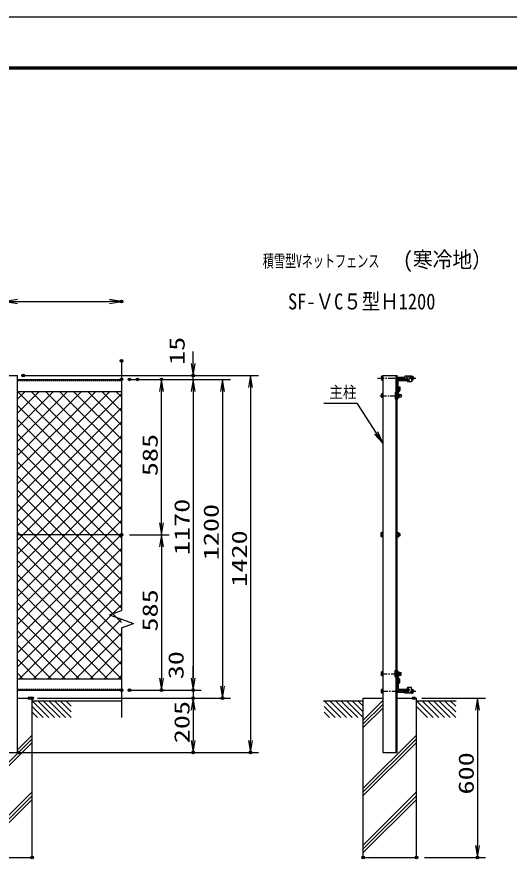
# Model space of a CAD drawing. Units: millimetres, scale not verified. Extents: x -4455 to 4455, y -3150 to 3150.
# Drawn here: x -1453 to 400, y -32 to 3150 of the extents above; entities that cross this region are included whole.
import ezdxf
from ezdxf.enums import TextEntityAlignment as Align

# ---------------------------------------------------------------- set-up
doc = ezdxf.new("R2010")
doc.units = ezdxf.units.MM
doc.header["$LTSCALE"] = 20
doc.header["$PDMODE"] = 32
doc.header["$PDSIZE"] = 10
doc.linetypes.add('USER2', pattern=[2, 1.25, -0.25, 0.25, -0.25])
doc.linetypes.add('USER3', pattern=[0.375, 0.25, -0.125])
for name, color, linetype, lineweight in [('0-0_1', 7, 'Continuous', 25), ('0-1_2', 7, 'Continuous', 25), ('0-2_0', 4, 'Continuous', 25), ('0-4_EXTCNT-LMEC0', 2, 'Continuous', 25), ('0-6_WAKU', 7, 'Continuous', 25)]:
    doc.layers.add(name, color=color, linetype=linetype, lineweight=lineweight)
doc.layers.add('0-3_10', color=4, linetype='Continuous')
doc.layers.add('0-5_DEFPOINTS', color=7, linetype='Continuous')
doc.styles.add('ＭＳ ゴシック', font='')
doc.styles.get('ＭＳ ゴシック').set_extended_font_data('MS Gothic')

# ---------------------------------------------------------------- blocks, each defined once
blk = doc.blocks.new('DARROWS')
at = {"layer": '0-2_0', "color": 2}
blk.add_line((0, 0), (-19.982, 0), dxfattribs=at)
blk.add_lwpolyline([(-20, -3.333), (0, 0), (-20, 3.333)], dxfattribs=at)
blk = doc.blocks.new('X36')
at = {"layer": '0-2_0'}
for p, q in [((63878.6, 93577.1), (70834.9, 100533.4)), ((63878.6, 94637.7), (69774.3, 100533.4)), ((63878.6, 95698.4), (68713.6, 100533.4)), ((63878.6, 96759), (67652.9, 100533.4)), ((63878.6, 97819.7), (66592.3, 100533.4)), ((63878.6, 98880.4), (65531.6, 100533.4)), ((63878.6, 99941), (64470.9, 100533.4)), ((71718.6, 92683.7), (63878.6, 100523.8)), ((63878.6, 92516.4), (71718.6, 100356.4)), ((71718.6, 93744.4), (64929.6, 100533.4)), ((71718.6, 94805.1), (65990.3, 100533.4)), ((71718.6, 95865.7), (67050.9, 100533.4)), ((71718.6, 96926.4), (68111.6, 100533.4)), ((71718.6, 97987), (69172.2, 100533.4)), ((71718.6, 99047.7), (70232.9, 100533.4)), ((71718.6, 100108.4), (71293.6, 100533.4)), ((71718.6, 91623.1), (63878.6, 99463.1)), ((63878.6, 91455.7), (71718.6, 99295.8)), ((71718.6, 90562.4), (63878.6, 98402.4)), ((63878.6, 90395.1), (71718.6, 98235.1)), ((71718.6, 89501.8), (63878.6, 97341.8)), ((63878.6, 89334.4), (71718.6, 97174.4)), ((71718.6, 88441.1), (63878.6, 96281.1)), ((63878.6, 88273.8), (71718.6, 96113.8)), ((71718.6, 87380.4), (63878.6, 95220.5)), ((63878.6, 87213.1), (71718.6, 95053.1)), ((71718.6, 86319.8), (63878.6, 94159.8)), ((63878.6, 86152.4), (71718.6, 93992.5)), ((71718.6, 85259.1), (63878.6, 93099.1)), ((63878.6, 85091.8), (71718.6, 92931.8)), ((71718.6, 84198.5), (63878.6, 92038.5)), ((63878.6, 84031.1), (71718.6, 91871.1)), ((71718.6, 83137.8), (63878.6, 90977.8)), ((63878.6, 82970.5), (71718.6, 90810.5)), ((71718.6, 82077.1), (63878.6, 89917.2)), ((63878.6, 81909.8), (71718.6, 89749.8)), ((71718.6, 81016.5), (63878.6, 88856.5)), ((63878.6, 80849.1), (71718.6, 88689.2)), ((71718.6, 79955.8), (63878.6, 87795.8)), ((63878.6, 79788.5), (71718.6, 87628.5)), ((71718.6, 78895.2), (63878.6, 86735.2)), ((64044.2, 78893.4), (71718.6, 86567.8)), ((70659.7, 78893.4), (63878.6, 85674.5)), ((65104.8, 78893.4), (71718.6, 85507.2)), ((69599, 78893.4), (63878.6, 84613.8)), ((66165.5, 78893.4), (71718.6, 84446.5)), ((68538.4, 78893.4), (63878.6, 83553.2)), ((67226.1, 78893.4), (71718.6, 83385.9)), ((67477.7, 78893.4), (63878.6, 82492.5)), ((68286.8, 78893.4), (71718.6, 82325.2)), ((66417, 78893.4), (63878.6, 81431.9)), ((69347.5, 78893.4), (71718.6, 81264.5)), ((65356.4, 78893.4), (63878.6, 80371.2)), ((70408.1, 78893.4), (71718.6, 80203.9)), ((64295.7, 78893.4), (63878.6, 79310.5)), ((71468.8, 78893.4), (71718.6, 79143.2))]:
    blk.add_line(p, q, dxfattribs=at)

msp = doc.modelspace()

# ---------------------------------------------------------------- linework, layer by layer
at = {"layer": '0-0_1', "color": 4}
for p, q in [((-1059.63, 1855.15), (-1059.63, 1770.51)), ((-1059.63, 1770.51), (-1059.63, 915.45)), ((-13.95, 1727.49), (-7.35, 1727.49)), ((-13.95, 1719.81), (-7.35, 1719.81)), ((-1104.63, 899.07), (-1059.63, 915.45)), ((-1104.63, 899.07), (-1014.63, 866.32)), ((-1059.63, 849.94), (-1014.63, 866.32)), ((-1059.63, 849.94), (-1059.63, 626.47)), ((-13.95, 680.49), (-7.35, 680.49)), ((-13.95, 672.81), (-7.35, 672.81)), ((-1059.63, 626.47), (-1059.63, 512.28)), ((-1396.43, 575.15), (-1333.56, 512.28)), ((-1375.22, 575.15), (-1312.35, 512.28)), ((-1354.01, 575.15), (-1291.14, 512.28)), ((-1332.8, 575.15), (-1269.92, 512.28)), ((-1311.58, 575.15), (-1248.71, 512.28)), ((-1290.37, 575.15), (-1248.71, 533.5)), ((-1269.15, 575.15), (-1248.71, 554.71)), ((-296.95, 575.15), (-234.08, 512.28)), ((-275.74, 575.15), (-212.87, 512.28)), ((-254.53, 575.15), (-191.66, 512.28)), ((-233.31, 575.15), (-170.44, 512.28)), ((-212.1, 575.15), (-149.23, 512.28)), ((-190.89, 575.15), (-149.23, 533.5)), ((-169.67, 575.15), (-149.23, 554.71)), ((-76.23, 575.66), (-149.23, 502.66)), ((50.77, 575.15), (113.64, 512.28)), ((71.98, 575.15), (134.85, 512.28)), ((93.19, 575.15), (156.06, 512.28)), ((114.4, 575.15), (177.28, 512.28)), ((135.62, 575.15), (198.49, 512.28)), ((156.83, 575.15), (198.49, 533.5)), ((178.05, 575.15), (198.49, 554.71)), ((-1396.43, 553.94), (-1354.78, 512.28)), ((-296.95, 553.94), (-255.3, 512.28)), ((-76.23, 561.52), (-149.23, 488.51)), ((-76.23, 547.37), (-149.23, 474.37)), ((50.77, 553.94), (92.42, 512.28)), ((-1396.43, 532.73), (-1375.99, 512.28)), ((-296.95, 532.73), (-276.51, 512.28)), ((-1451.63, 390.96), (-1396.43, 446.15)), ((-149.23, 246.15), (50.77, 446.15)), ((-1596.43, 232.01), (-1396.43, 432.01)), ((-1596.43, 217.87), (-1396.43, 417.87)), ((-149.23, 232.01), (50.77, 432.01)), ((-149.23, 217.87), (50.77, 417.87)), ((-1596.43, 31.79), (-1396.43, 231.79)), ((-149.23, 31.79), (50.77, 231.79)), ((-1596.43, 17.65), (-1396.43, 217.65)), ((-1596.43, 3.51), (-1396.43, 203.51)), ((-149.23, 17.65), (50.77, 217.65)), ((-149.23, 3.51), (50.77, 203.51))]:
    msp.add_line(p, q, dxfattribs=at)
at = {"layer": '0-0_1'}
for p, q in [((-1451.63, 380.15), (-1451.63, 1800.15)), ((-1451.63, 1785.15), (-1059.63, 1785.15)), ((-76.23, 1800.15), (-76.23, 380.15)), ((-25.73, 380.15), (-25.73, 1800.15)), ((-22.23, 380.15), (-22.23, 1800.15)), ((-15.24, 1757.15), (-12.04, 1757.15)), ((-15.24, 1757.15), (-15.23, 1746.15)), ((-12.04, 1757.15), (-12.03, 1745.18)), ((-1451.63, 1740.15), (-1059.63, 1740.15)), ((-29.03, 1735.65), (-29.03, 1711.65)), ((-29.03, 1735.65), (-25.73, 1735.65)), ((-15.23, 1746.15), (-22.23, 1735.65)), ((-22.23, 1735.65), (-22.23, 1711.65)), ((-12.03, 1745.18), (-19.03, 1734.68)), ((-19.03, 1734.68), (-19.03, 1711.65)), ((-13.95, 1728.45), (-7.35, 1728.45)), ((-13.95, 1718.85), (-7.35, 1718.85)), ((-7.35, 1728.45), (-7.35, 1718.85)), ((-29.03, 1711.65), (-25.73, 1711.65)), ((-22.23, 1711.65), (-19.03, 1711.65)), ((-1059.63, 1200.15), (-1451.63, 1200.15)), ((-29.03, 664.65), (-29.03, 688.65)), ((-29.03, 688.65), (-25.73, 688.65)), ((-22.23, 664.65), (-22.23, 688.65)), ((-22.23, 688.65), (-19.03, 688.65)), ((-19.03, 665.62), (-19.03, 688.65)), ((-13.95, 681.45), (-7.35, 681.45)), ((-13.95, 671.85), (-7.35, 671.85)), ((-7.35, 671.85), (-7.35, 681.45)), ((-1451.63, 658.15), (-1059.63, 658.15)), ((-29.03, 664.65), (-25.73, 664.65)), ((-15.23, 654.15), (-22.23, 664.65)), ((-12.03, 655.12), (-19.03, 665.62)), ((-15.24, 643.16), (-15.23, 654.15)), ((-15.24, 643.16), (-12.04, 643.16)), ((-12.04, 643.15), (-12.03, 655.12)), ((-1451.63, 615.15), (-1059.63, 615.15)), ((-1451.63, 585.15), (-1396.43, 585.15)), ((-1396.43, -14.85), (-1396.43, 585.15)), ((-1396.43, 575.15), (-1059.63, 575.15)), ((-1396.43, 575.15), (-1246.43, 575.15)), ((-299.23, 575.15), (-149.23, 575.15)), ((-149.23, 585.15), (-76.23, 585.15)), ((-149.23, -14.85), (-149.23, 585.15)), ((-22.23, 585.15), (50.77, 585.15)), ((50.77, -14.85), (50.77, 585.15)), ((50.77, 575.15), (200.77, 575.15)), ((-1540.63, 380.15), (-1451.63, 380.15)), ((-76.23, 380.15), (-22.23, 380.15)), ((-1596.43, -14.85), (-1396.43, -14.85)), ((-149.23, -14.85), (50.77, -14.85))]:
    msp.add_line(p, q, dxfattribs=at)
at = {"layer": '0-0_1', "color": 4, "linetype": 'USER2'}
for p, q in [((-96.23, 1789.65), (48.52, 1789.65)), ((-87.56, 1723.65), (-4.5, 1723.65)), ((-83.91, 676.65), (-4.5, 676.65)), ((-82.23, 610.65), (48.52, 610.65))]:
    msp.add_line(p, q, dxfattribs=at)
at = {"layer": '0-0_1', "linetype": 'USER3'}
for p, q in [((-1451.63, 1781.15), (-1059.63, 1781.15)), ((-1451.63, 619.15), (-1059.63, 619.15))]:
    msp.add_line(p, q, dxfattribs=at)
at = {"layer": '0-0_1'}
for centre, start, end in [((34.3, 1789.53), 294.0287, 66.50071), ((34.3, 610.77), 293.49929, 65.9713)]:
    msp.add_arc(centre, 6.88, start, end, dxfattribs=at)
at = {"layer": '0-1_2'}
for p, q in [((-81.32, 1795.95), (-80.76, 1796.93)), ((-81.32, 1795.95), (-81.32, 1783.37)), ((-81.32, 1783.37), (-80.76, 1782.4)), ((-76.24, 1796.93), (-80.76, 1796.93)), ((-76.24, 1793.3), (-80.76, 1793.3)), ((-76.24, 1786.03), (-80.76, 1786.03)), ((-76.24, 1782.4), (-80.76, 1782.4)), ((-76.24, 1796.93), (-76.24, 1782.4)), ((-22.24, 1793.31), (6.98, 1793.31)), ((-22.24, 1786.08), (6.98, 1786.08)), ((31.98, 1796.89), (31.98, 1782.42)), ((31.98, 1796.89), (36.48, 1796.89)), ((31.98, 1793.27), (31.98, 1786.03)), ((31.98, 1793.27), (36.53, 1793.27)), ((31.98, 1786.03), (36.48, 1786.03)), ((31.98, 1782.42), (36.48, 1782.42)), ((37.04, 1795.92), (36.49, 1796.89)), ((37.04, 1783.39), (36.49, 1782.42)), ((37.04, 1795.92), (37.04, 1783.39)), ((-81.32, 1729.95), (-80.76, 1730.93)), ((-81.32, 1729.95), (-81.32, 1717.37)), ((-76.24, 1730.93), (-80.76, 1730.93)), ((-76.24, 1727.3), (-80.76, 1727.3)), ((-76.24, 1720.03), (-80.76, 1720.03)), ((-76.24, 1730.93), (-76.23, 1716.4)), ((-19.03, 1730.91), (-19.03, 1716.39)), ((-19.03, 1730.91), (-14.51, 1730.91)), ((-19.03, 1727.28), (-14.51, 1727.28)), ((-19.03, 1720.02), (-14.51, 1720.02)), ((-13.95, 1729.94), (-14.51, 1730.91)), ((-13.95, 1729.94), (-13.95, 1717.36)), ((-81.32, 1717.37), (-80.76, 1716.4)), ((-76.23, 1716.4), (-80.76, 1716.4)), ((-19.03, 1716.39), (-14.51, 1716.39)), ((-13.95, 1717.36), (-14.51, 1716.39)), ((-81.83, 1207.08), (-81.21, 1208.15)), ((-81.83, 1193.23), (-81.83, 1207.08)), ((-81.83, 1193.23), (-81.21, 1192.15)), ((-76.23, 1208.15), (-81.21, 1208.15)), ((-76.23, 1204.15), (-81.21, 1204.15)), ((-76.23, 1196.15), (-81.21, 1196.15)), ((-76.23, 1192.15), (-81.21, 1192.15)), ((-22.23, 1208.15), (-16.45, 1208.15)), ((-22.23, 1204.15), (-16.45, 1204.15)), ((-22.23, 1196.15), (-16.45, 1196.15)), ((-22.23, 1192.15), (-16.45, 1192.15)), ((-15.83, 1193.23), (-16.45, 1192.15)), ((-10.76, 1204.15), (-15.83, 1204.15)), ((-10.76, 1196.15), (-15.83, 1196.15)), ((-10.76, 1196.15), (-10.76, 1204.15)), ((-81.32, 670.37), (-80.76, 669.39)), ((-76.23, 683.92), (-80.76, 683.92)), ((-76.23, 680.29), (-80.76, 680.29)), ((-76.23, 673.02), (-80.76, 673.02)), ((-76.23, 669.39), (-80.76, 669.39)), ((-76.23, 669.39), (-76.23, 683.92)), ((-19.03, 669.39), (-19.03, 683.92)), ((-19.03, 683.92), (-14.51, 683.92)), ((-19.03, 680.29), (-14.51, 680.29)), ((-19.03, 673.02), (-14.51, 673.02)), ((-19.03, 669.39), (-14.51, 669.39)), ((-13.95, 682.95), (-14.51, 683.92)), ((-13.95, 670.37), (-14.51, 669.39)), ((-13.95, 670.37), (-13.95, 682.95)), ((-76.23, 617.91), (-80.76, 617.91)), ((-76.23, 614.27), (-80.76, 614.27)), ((-76.23, 607.01), (-80.76, 607.01)), ((-76.23, 603.38), (-76.23, 617.91)), ((-22.24, 614.23), (6.98, 614.23)), ((-22.24, 607), (6.98, 607)), ((31.98, 617.89), (36.48, 617.89)), ((31.98, 603.42), (31.98, 617.89)), ((31.98, 614.27), (36.48, 614.27)), ((31.98, 607.04), (31.98, 614.27)), ((31.98, 607.04), (36.53, 607.04)), ((37.04, 616.92), (36.49, 617.89)), ((37.04, 604.39), (37.04, 616.92)), ((-81.32, 604.35), (-80.76, 603.38)), ((-76.23, 603.38), (-80.76, 603.38)), ((31.98, 603.42), (36.48, 603.42)), ((37.04, 604.39), (36.49, 603.42))]:
    msp.add_line(p, q, dxfattribs=at)
at = {"layer": '0-1_2', "color": 4}
for p, q in [((-22.23, 1792.59), (6.98, 1792.59)), ((-22.23, 1786.8), (6.98, 1786.8)), ((-22.23, 613.51), (6.98, 613.51)), ((-22.23, 607.72), (6.98, 607.72))]:
    msp.add_line(p, q, dxfattribs=at)
at = {"layer": '0-1_2'}
for points in [[(-15.83, 1193.23), (-15.83, 1207.08), (-16.45, 1208.15)], [(-81.32, 670.37), (-81.32, 682.95), (-80.76, 683.92)], [(-81.32, 604.35), (-81.32, 616.93), (-80.76, 617.91)]]:
    msp.add_lwpolyline(points, dxfattribs=at)
for centre, radius, start, end in [((-69.34, 1789.66), 11.98, 162.34599, 197.64446), ((-74.75, 1783.37), 6.57, 156.11459, 180.00005), ((-74.75, 1795.95), 6.57, 180.00005, 203.88695), ((24, 1789.76), 13.02, 343.38898, 15.69304), ((30.51, 1783.39), 6.54, 0.00012, 23.96517), ((30.51, 1795.92), 6.57, 336.37143, 0.00012), ((-69.34, 1723.66), 11.98, 162.34599, 197.64446), ((-74.75, 1717.37), 6.57, 156.11459, 180.00005), ((-74.75, 1729.95), 6.57, 180.00005, 203.88695), ((-20.52, 1729.94), 6.57, 336.11305, 359.99995), ((-25.93, 1723.65), 11.98, 342.35554, 17.65401), ((-20.52, 1717.36), 6.57, 359.99995, 23.88541), ((-74.6, 1207.08), 7.23, 179.99992, 203.88486), ((-68.64, 1200.15), 13.19, 162.35463, 197.65355), ((-74.6, 1193.23), 7.23, 156.1122, 179.99992), ((-23.07, 1207.08), 7.23, 336.12625, 0), ((-23.07, 1193.23), 7.23, 0, 23.88957), ((-29.08, 1200.16), 13.25, 342.41266, 17.55417), ((-74.75, 682.94), 6.57, 179.99995, 203.88541), ((-69.34, 676.66), 11.98, 162.35554, 197.65401), ((-74.75, 670.37), 6.57, 156.11305, 179.99995), ((-20.52, 682.94), 6.57, 336.11459, 0.00005), ((-25.93, 676.66), 11.98, 342.34599, 17.64446), ((-20.52, 670.36), 6.57, 0.00005, 23.88695), ((-74.75, 616.93), 6.57, 179.99995, 203.88541), ((-69.34, 610.64), 11.98, 162.35554, 197.65401), ((-74.75, 604.35), 6.57, 156.11305, 179.99995), ((24, 610.55), 13.02, 344.30696, 16.61102), ((30.51, 616.92), 6.54, 336.03483, 359.99988), ((30.51, 604.39), 6.57, 359.99988, 23.62857)]:
    msp.add_arc(centre, radius, start, end, dxfattribs=at)
at = {"layer": '0-2_0', "color": 2}
for p, q in [((-789.56, 1845.15), (-789.56, 1890.15)), ((-789.56, 1785.15), (-789.56, 1800.15)), ((-573.56, 1755.15), (-573.56, 425.15)), ((-789.56, 1740.15), (-789.56, 660.15)), ((-789.56, 1740.15), (-789.56, 1695.15)), ((-679.56, 1740.15), (-679.56, 630.15)), ((-789.56, 660.15), (-789.56, 705.15)), ((-789.56, 615.15), (-789.56, 585.15)), ((-789.56, 540.15), (-789.56, 495.15)), ((-789.56, 540.15), (-789.56, 425.15)), ((280.44, 540.15), (280.44, 30.15))]:
    msp.add_line(p, q, dxfattribs=at)
at = {"layer": '0-2_0', "color": 7}
for p, q in [((-1540.63, 1800.15), (-1451.63, 1800.15)), ((-76.23, 1800.15), (-22.23, 1800.15)), ((-22.23, 1785.15), (22.77, 1785.15)), ((6.98, 1796.95), (6.98, 1785.55)), ((31.98, 1796.95), (6.98, 1796.95)), ((21.38, 1785.55), (6.98, 1785.55)), ((22.77, 1785.15), (22.77, 1784.15)), ((31.98, 1796.95), (31.98, 1775.35)), ((-22.23, 1734.85), (-22.23, 1779.85)), ((-18.23, 1743.15), (-18.23, 1778.15)), ((-15.23, 1781.15), (19.77, 1781.15)), ((31.98, 1775.35), (16.98, 1775.35)), ((-21.23, 1740.15), (-22.23, 1740.15)), ((-22.23, 665.45), (-22.23, 620.45)), ((-21.23, 660.15), (-22.23, 660.15)), ((-18.23, 657.15), (-18.23, 622.15)), ((-22.23, 615.15), (22.77, 615.15)), ((-15.23, 619.15), (19.77, 619.15)), ((21.38, 614.75), (6.98, 614.75)), ((6.98, 603.35), (6.98, 614.75)), ((16.98, 619.95), (16.98, 624.95)), ((31.98, 624.95), (16.98, 624.95)), ((21.38, 619.95), (16.98, 619.95)), ((22.77, 615.15), (22.77, 616.15)), ((31.98, 603.35), (31.98, 624.95)), ((31.98, 603.35), (6.98, 603.35))]:
    msp.add_line(p, q, dxfattribs=at)
at = {"layer": '0-2_0', "color": 1}
for p, q in [((-1429.63, 1800.15), (-759.56, 1800.15)), ((-1399.63, 1800.15), (-543.56, 1800.15)), ((-999.63, 1785.15), (-759.56, 1785.15)), ((-999.63, 1785.15), (-649.56, 1785.15)), ((-969.63, 1785.15), (-759.56, 1785.15)), ((-1029.63, 615.15), (-759.56, 615.15)), ((-999.63, 615.15), (-759.56, 615.15)), ((-1376.13, 585.15), (-759.56, 585.15)), ((-1376.13, 585.15), (-759.56, 585.15)), ((-1366.43, 585.15), (-649.56, 585.15)), ((70.77, 585.15), (310.44, 585.15)), ((-1447.13, 380.15), (-759.56, 380.15)), ((-1417.13, 380.15), (-543.56, 380.15)), ((80.77, -14.85), (310.44, -14.85))]:
    msp.add_line(p, q, dxfattribs=at)
at = {"layer": '0-2_0', "color": 7, "linetype": 'USER3'}
for p, q in [((31.98, 1793.75), (6.98, 1793.75)), ((31.98, 606.55), (6.98, 606.55))]:
    msp.add_line(p, q, dxfattribs=at)
at = {"layer": '0-2_0', "color": 7}
msp.add_lwpolyline([(21.38, 1780.35), (16.98, 1780.35), (16.98, 1775.35)], dxfattribs=at)
for centre, radius, start, end in [((19.77, 1784.15), 3, 270, 360), ((21.38, 1782.95), 2.6, 270, 90), ((-15.23, 1778.15), 3, 90, 180), ((-21.23, 1743.15), 3, 270, 0), ((-21.23, 657.15), 3, 0, 90), ((-15.23, 622.15), 3, 180, 270), ((19.77, 616.15), 3, 0, 90), ((21.38, 617.35), 2.6, 270, 90)]:
    msp.add_arc(centre, radius, start, end, dxfattribs=at)
at = {"layer": '0-4_EXTCNT-LMEC0'}
for p, q in [((-1451.13, 2078.48), (-1104.63, 2078.48)), ((-909.63, 1245.15), (-909.63, 1740.15)), ((-909.63, 1155.15), (-909.63, 660.15))]:
    msp.add_line(p, q, dxfattribs=at)
at = {"layer": '0-4_EXTCNT-LMEC0', "color": 1}
for p, q in [((-1029.63, 1785.15), (-879.63, 1785.15)), ((-1029.63, 1200.15), (-879.63, 1200.15)), ((-1029.63, 1200.15), (-879.63, 1200.15)), ((-1029.63, 615.15), (-879.63, 615.15))]:
    msp.add_line(p, q, dxfattribs=at)
at = {"layer": '0-4_EXTCNT-LMEC0', "color": 4}
msp.add_lwpolyline([(-297.7, 1695.92), (-173.12, 1695.92), (-77.86, 1547.77)], dxfattribs=at)
at = {"layer": '0-5_DEFPOINTS'}
for p in [(-1059.63, 2078.48), (-1059.63, 1855.15), (-1429.63, 1800.15), (-1059.63, 1785.15), (-1029.63, 1785.15), (-999.63, 1785.15), (-909.63, 1785.15), (-789.56, 1800.15), (-1059.63, 1200.15), (-1059.63, 615.15), (-1029.63, 615.15), (-909.63, 615.15), (-789.56, 615.15), (-1406.13, 585.15), (-1396.43, 585.15), (-789.56, 585.15), (-679.56, 585.15), (40.77, 585.15), (-1447.13, 380.15), (-789.56, 380.15), (-573.56, 380.15), (-1396.43, -14.85), (-149.23, -14.85), (50.77, -14.85), (50.77, -14.85), (280.44, -14.85)]:
    msp.add_point(p, dxfattribs=at)
at = {"layer": '0-6_WAKU', "color": 3}
msp.add_lwpolyline([(-4455, 3150), (4455, 3150), (4455, -3150), (-4455, -3150)], close=True, dxfattribs=at)
at = {"layer": '0-6_WAKU'}
for points in [[(-4155, 2962.5), (4155, 2962.5), (4155, -2962.5), (-4155, -2962.5)], [(-4153.13, 2960.62), (4153.12, 2960.62), (4153.12, -2960.63), (-4153.13, -2960.63)], [(-4151.25, 2958.75), (4151.25, 2958.75), (4151.25, -2958.75), (-4151.25, -2958.75)], [(-4149.38, 2956.87), (4149.37, 2956.87), (4149.37, -2956.88), (-4149.38, -2956.88)], [(-4147.5, 2955), (4147.5, 2955), (4147.5, -2955), (-4147.5, -2955)]]:
    msp.add_lwpolyline(points, close=True, dxfattribs=at)

# ---------------------------------------------------------------- block references
at = {"layer": '0-2_0', "xscale": 2.25, "yscale": 2.25}
for p, rotation in [((-789.56, 1800.15), 270), ((-789.56, 1785.15), 90), ((-789.56, 1785.15), 90), ((-679.56, 1785.15), 90), ((-573.56, 1800.15), 90), ((-789.56, 615.15), 270), ((-789.56, 615.15), 270), ((-679.56, 585.15), 270), ((-789.56, 585.15), 90), ((-789.56, 585.15), 90), ((280.44, 585.15), 90), ((-789.56, 380.15), 270), ((-573.56, 380.15), 270), ((280.44, -14.85), 270)]:
    msp.add_blockref('DARROWS', p, dxfattribs=dict(at, rotation=rotation))
at = {"layer": '0-4_EXTCNT-LMEC0', "xscale": 2.25, "yscale": 2.25}
for p, rotation in [((-1496.13, 2078.48), 180), ((-909.63, 1785.15), 90), ((-76.23, 1545.25), 302.74232), ((-909.63, 1200.15), 270), ((-909.63, 1200.15), 90), ((-909.63, 615.15), 270)]:
    msp.add_blockref('DARROWS', p, dxfattribs=dict(at, rotation=rotation))
at = {"layer": '0-4_EXTCNT-LMEC0'}
for name, p, xscale, yscale in [('DARROWS', (-1059.63, 2078.48), 2.25, 2.25), ('X36', (-4645.56, -3286.52), 0.05, 0.05)]:
    msp.add_blockref(name, p, dxfattribs=dict(at, xscale=xscale, yscale=yscale))

# ---------------------------------------------------------------- texts
at = {"layer": '0-0_1', "color": 4, "style": 'ＭＳ ゴシック', "width": 0.85}
msp.add_text('主柱', height=44.03, dxfattribs=at).set_placement((-277.17, 1701.96), align=Align.BOTTOM_LEFT)
at = {"layer": '0-2_0', "color": 3, "style": 'ＭＳ ゴシック', "width": 1.35}
for s, p in [('15', (-804.45, 1839.48)), ('1170', (-785.95, 1123.65)), ('1200', (-675.95, 1104.15)), ('1420', (-569.95, 1004.65)), ('30', (-808.45, 655.98)), ('205', (-785.95, 415.15)), ('600', (284.05, 222.15))]:
    msp.add_text(s, height=57.77, rotation=90, dxfattribs=at).set_placement(p, align=Align.BOTTOM_LEFT)
at = {"layer": '0-3_10', "style": 'ＭＳ ゴシック'}
for s, height, width, p in [('積雪型Vネットフェンス', 47.16, 0.65, (-527.62, 2193.31)), ('SF-ＶC５型Ｈ1200', 59.93, 0.85, (-432.82, 2030.61))]:
    msp.add_text(s, height=height, dxfattribs=dict(at, width=width)).set_placement(p, align=Align.BOTTOM_LEFT)
at = {"layer": '0-4_EXTCNT-LMEC0', "color": 4, "style": 'ＭＳ ゴシック', "width": 0.9}
msp.add_text('(寒冷地）', height=60.61, dxfattribs=at).set_placement((0.11, 2187.31), align=Align.BOTTOM_LEFT)
at = {"layer": '0-4_EXTCNT-LMEC0', "color": 3, "style": 'ＭＳ ゴシック', "width": 1.35}
for p in [(-906.02, 1420.65), (-906.02, 835.65)]:
    msp.add_text('585', height=57.77, rotation=90, dxfattribs=at).set_placement(p, align=Align.BOTTOM_LEFT)

doc.saveas('drawing.dxf')
